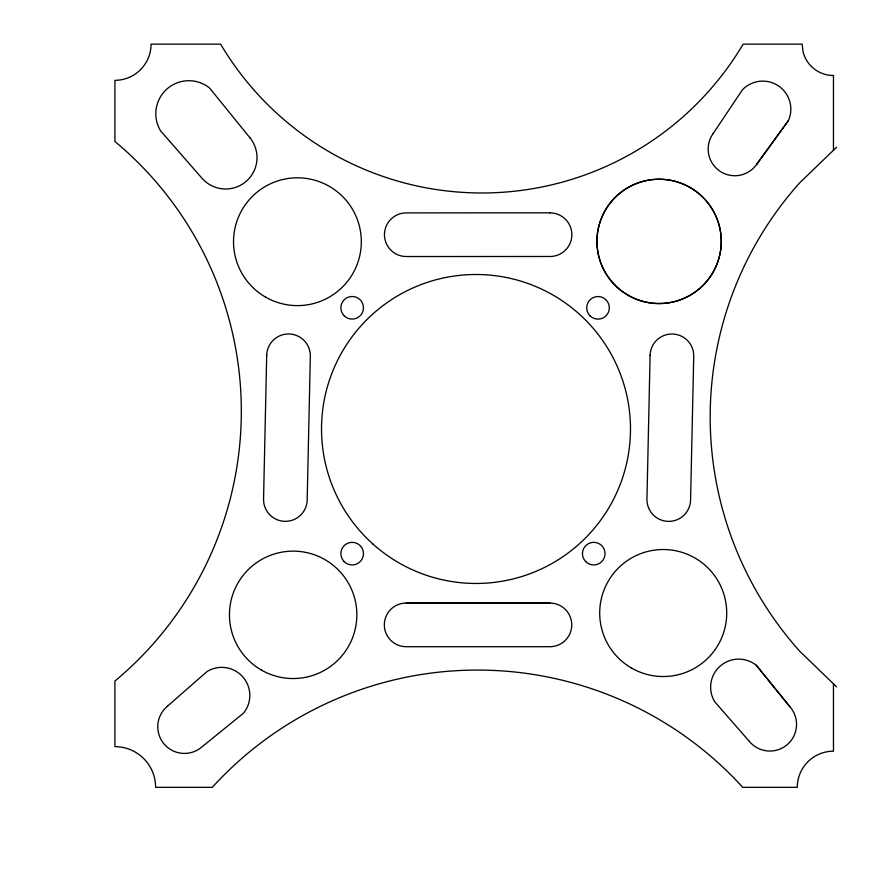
<?xml version="1.0" encoding="UTF-8"?>
<svg xmlns="http://www.w3.org/2000/svg" width="883" height="883" viewBox="0 0 883 883"><rect width="100%" height="100%" fill="white"/><g stroke="black" fill="none" stroke-linecap="round" stroke-linejoin="round"><path stroke-width="1.32" d="M266.699 355.308L263.553 499.083A21.821 21.821 0 0 0 284.9 521.334A21.821 21.821 0 0 0 307.185 499.999L310.33 356.268A21.821 21.821 0 0 0 288.995 333.973A21.821 21.821 0 0 0 266.699 355.308L266.699 355.341M713.1 133.631L742.46 89.768A28.09 28.09 0 0 1 788.42 120.596L756.565 164.514A26.656 26.656 0 0 1 719.391 170.805A26.656 26.656 0 0 1 713.1 133.631L713.1 133.598M756.565 164.514L788.42 120.563M836.609 147.218L799.722 182.792A351.125 351.114 0 0 0 799.722 651.235L836.609 686.853M167.439 706.223L207.141 671.455A28.09 28.09 0 0 1 243.565 713.133L201.434 747.305A26.656 26.656 0 0 1 163.896 743.762A26.656 26.656 0 0 1 167.439 706.223L167.439 706.19M406.158 603.1L549.932 603.056A21.821 21.821 0 0 1 571.754 624.877A21.821 21.821 0 0 1 549.932 646.698L406.158 646.698A21.821 21.821 0 0 1 384.337 624.877A21.821 21.821 0 0 1 406.158 603.056L549.932 603.1M749.358 741.389L714.623 701.643A28.09 28.09 0 0 1 756.256 665.263L790.428 707.393A26.656 26.656 0 0 1 786.885 744.932A26.656 26.656 0 0 1 749.358 741.389L749.358 741.345M756.256 665.219L790.428 707.393M249.812 137.638L209.602 88.035A33.046 33.046 0 0 0 160.618 130.927L201.479 177.626A31.369 31.369 0 0 0 245.64 181.799A31.369 31.369 0 0 0 249.812 137.638L249.812 137.605M833.464 150.253L833.464 75.441L832.868 75.508A31.369 31.369 0 0 1 803.022 51.7L802.172 44.15L743.122 44.15A303.697 303.686 0 0 1 220.629 44.15L151.07 44.15A36.17 36.17 0 0 1 114.911 80.32L114.911 141.468A351.125 351.114 0 0 1 114.911 681.058L114.911 746.632A40.717 40.717 0 0 1 155.618 787.349L212.273 787.349A358.575 358.575 0 0 1 742.758 787.349L797.294 787.349A36.17 36.17 0 0 1 833.464 751.19L833.464 683.784M650.098 355.308L646.952 499.083A21.821 21.821 0 0 0 668.288 521.378A21.821 21.821 0 0 0 690.583 500.043L693.729 356.268A21.821 21.821 0 0 0 672.393 334.006A21.821 21.821 0 0 0 650.098 355.341L650.098 355.308M550.054 212.847L406.279 212.891A21.821 21.821 0 0 0 384.458 234.701A21.821 21.821 0 0 0 406.279 256.523L550.054 256.489A21.821 21.821 0 0 0 571.875 234.701A21.821 21.821 0 0 0 550.054 212.891L550.054 212.891M344.171 315.772A11.302 11.302 0 0 0 363.079 310.717A11.302 11.302 0 0 0 349.238 296.876A11.302 11.302 0 0 0 344.171 315.772M590.032 315.816A11.302 11.302 0 0 0 608.928 310.75A11.302 11.302 0 0 0 595.098 296.909A11.302 11.302 0 0 0 590.032 315.816M585.749 561.632A11.302 11.302 0 0 0 604.656 556.566A11.302 11.302 0 0 0 590.815 542.725A11.302 11.302 0 0 0 585.749 561.632M344.182 561.632A11.302 11.302 0 0 0 363.09 556.566A11.302 11.302 0 0 0 349.249 542.725A11.302 11.302 0 0 0 344.182 561.632M261.291 669.998A63.708 63.708 0 0 0 356.853 614.833A63.708 63.708 0 0 0 261.291 559.667A63.708 63.708 0 0 0 261.291 669.998M373.023 544.138A154.492 154.492 0 0 0 627.228 460.573A154.492 154.492 0 0 0 427.758 282.218A154.492 154.492 0 0 0 373.023 544.138M265.474 297.052A63.896 63.896 0 0 0 361.324 241.71A63.896 63.896 0 0 0 265.474 186.379A63.896 63.896 0 0 0 265.474 297.052M615.164 285.352A62.141 62.141 0 0 0 719.137 257.494A62.141 62.141 0 0 0 643.023 181.379A62.141 62.141 0 0 0 615.164 285.352M628.034 295.187A62.141 62.141 0 0 0 721.245 241.368A62.141 62.141 0 0 0 628.034 187.549A62.141 62.141 0 0 0 628.034 295.187M631.455 668.023A63.51 63.51 0 0 0 726.72 613.023A63.51 63.51 0 0 0 631.455 558.023A63.51 63.51 0 0 0 631.455 668.023"/></g></svg>
